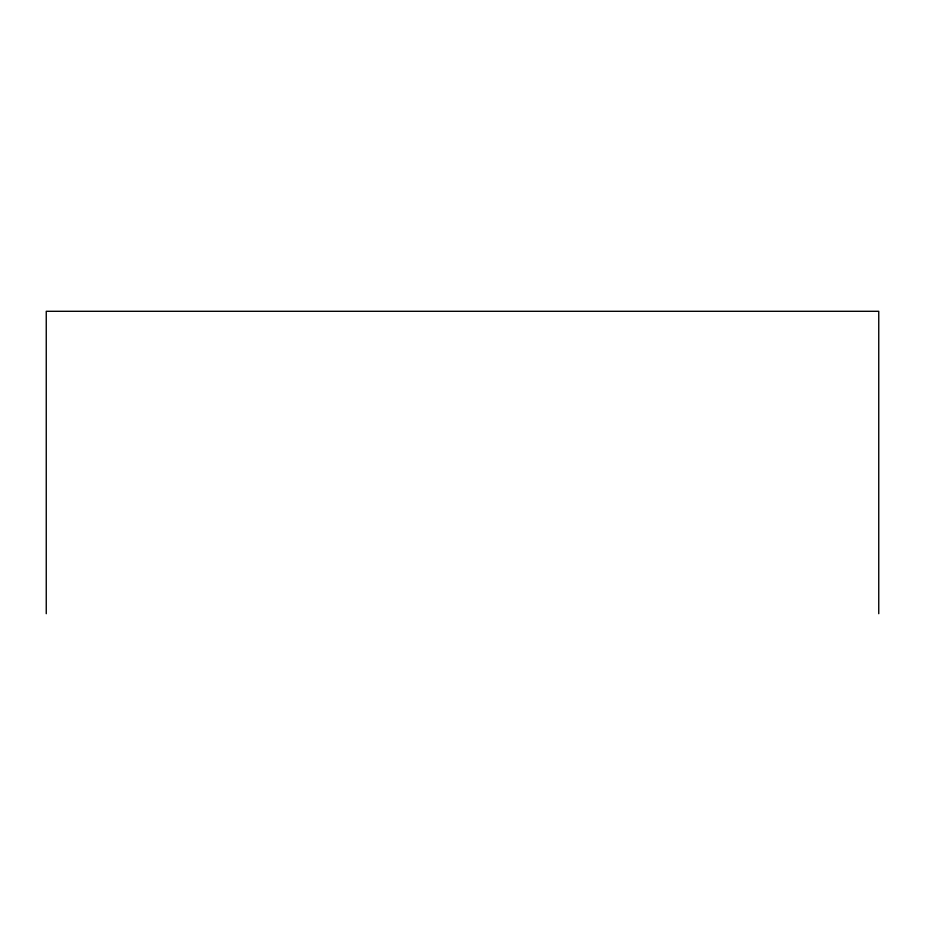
<?xml version="1.0" encoding="UTF-8"?>
<svg xmlns="http://www.w3.org/2000/svg" width="925" height="925" viewBox="0 0 925 925"><rect width="100%" height="100%" fill="white"/><g stroke="black" fill="none" stroke-linecap="round" stroke-linejoin="round"><path stroke-width="1.39" d="M878.75 613.703L878.75 311.297L46.25 311.297L46.25 613.703"/></g></svg>
